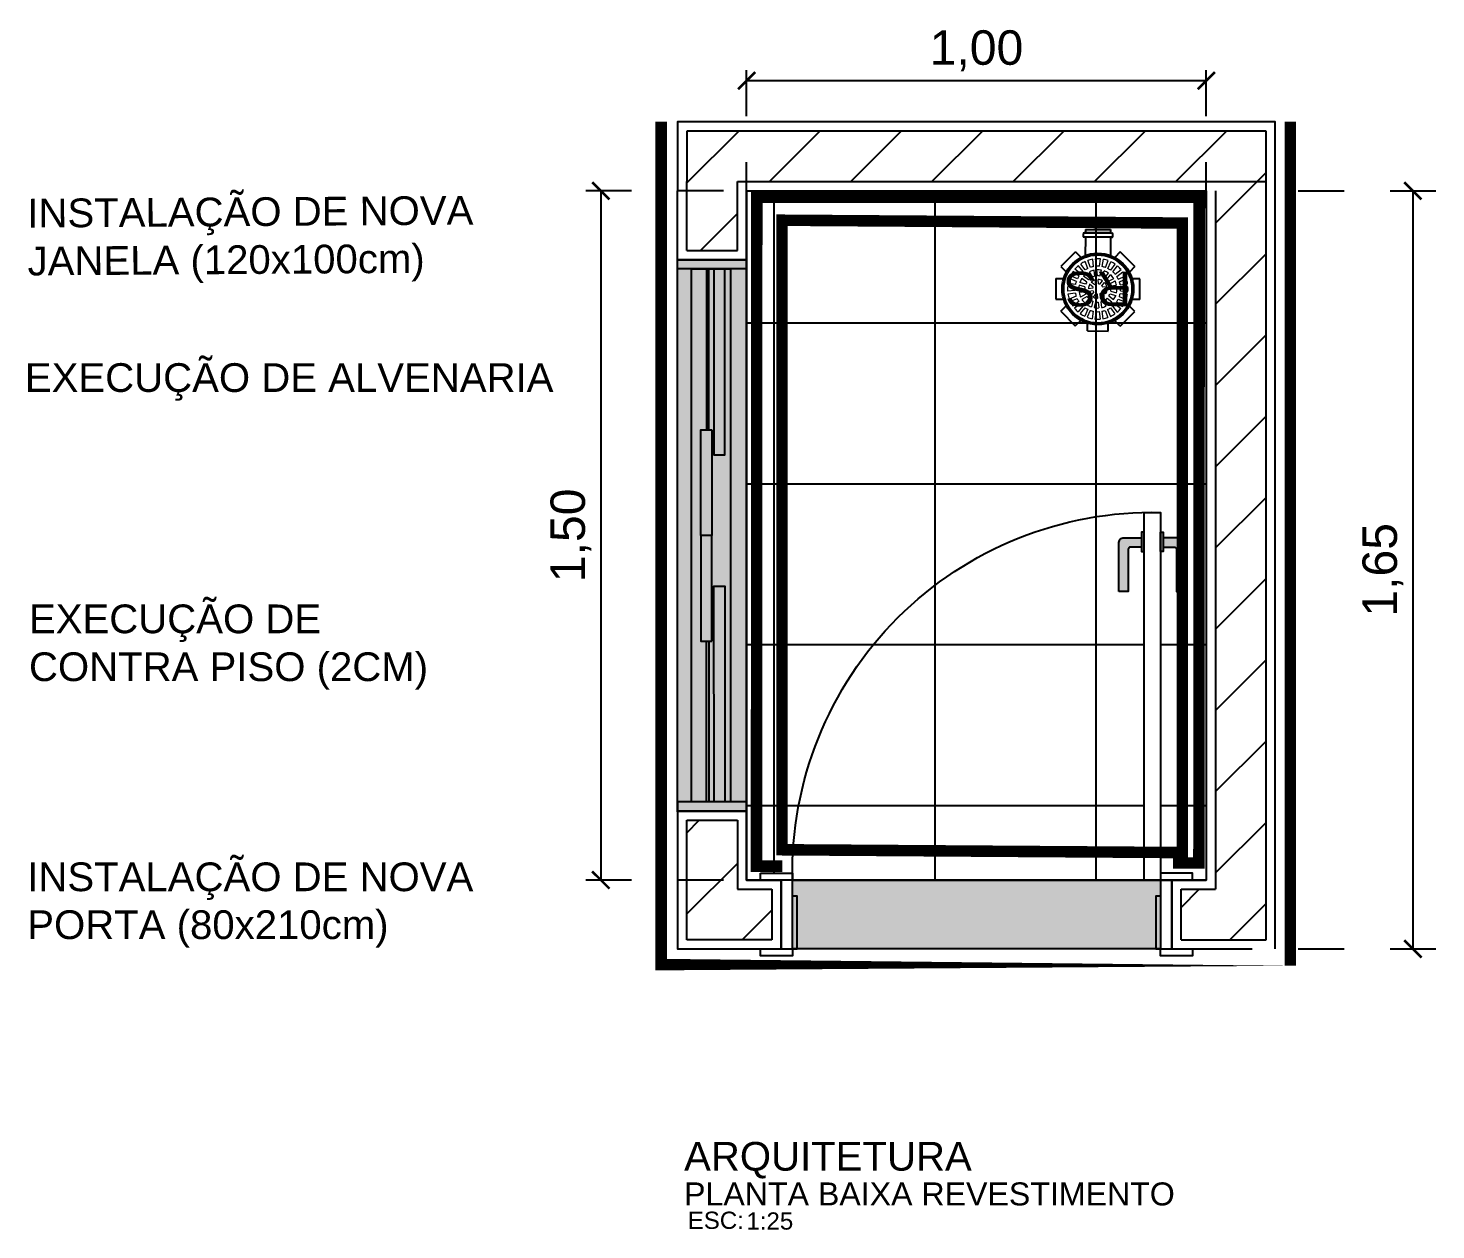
# Model space of a CAD drawing. Header units: inches. Extents: x -409 to -274, y -29 to 11.
# Drawn here: x -385.884 to -382.822, y -5.137 to -2.522 of the extents above; entities that cross this region are included whole.
import ezdxf
from ezdxf.enums import TextEntityAlignment as Align

# ---------------------------------------------------------------- set-up
doc = ezdxf.new("R2010")
doc.units = ezdxf.units.IN
doc.header["$MEASUREMENT"] = 0
for name, pattern in [('CONTINU', [0]), ('DASHDOT2', [0.5, 0.25, -0.125, 0, -0.125]), ('DASHED2', [9.524999999999999, 6.35, -3.175]), ('DOT', [6.35, 0, -6.35]), ('HIDDEN2', [0.1875, 0.125, -0.0625]), ('HIDDENX2', [19.049999999999997, 12.7, -6.35])]:
    doc.linetypes.add(name, pattern=pattern)
doc.layers.get('0').update_dxf_attribs({"color": 8})
doc.layers.get('DEFPOINTS').update_dxf_attribs({"lineweight": 0})
for name, color, linetype in [('#_carimbo', 1, 'Continuous'), ('0.01', 253, 'Continuous'), ('01', 1, 'Continuous'), ('AR-PS-TXT-VT2', 2, 'Continuous'), ('ARQ-ALV-COM', 251, 'Continuous'), ('ARQ-ESQ-PLB', 2, 'Continuous'), ('ARQ-PIS', 1, 'Continuous'), ('ARQ-PIS-CRT', 3, 'Continuous'), ('ARQ-TXT-02', 2, 'Continuous'), ('ARQ-TXT-03', 3, 'Continuous'), ('ARQ-TXT-04', 4, 'Continuous'), ('ARQ-TXT-LEADER', 1, 'Continuous'), ('ARQ-TXT-SMB', 4, 'Continuous'), ('HID-APL-TUB', 75, 'CONTINU'), ('HID-ESG-CON', 37, 'CONTINU'), ('R- ARQ. PISO', 1, 'Continuous')]:
    doc.layers.add(name, color=color, linetype=linetype)
doc.layers.add('AR-COTA', color=1, linetype='Continuous', lineweight=0)
doc.styles.add('1-50-HID-ARIAL-65', font='arial.ttf', dxfattribs={"height": 0.065})
doc.styles.add('Arial', font='ARIALUNI.ttf')
doc.styles.add('T3', font='arial.ttf')
doc.dimstyles.new('COD-ARQ-50', dxfattribs={"dimtxt": 0.075, "dimasz": 0.0375, "dimexe": 0.05, "dimexo": 0.05, "dimgap": 0.02, "dimtad": 1, "dimzin": 4, "dimtxsty": 'T3', "dimblk": 'ARCHTICK', "dimcen": 0, "dimclrd": 1, "dimclre": 2, "dimclrt": 2, "dimazin": 0, "dimtfac": 1, "dimtmove": 2, "dimatfit": 3, "dimldrblk": 'DOT', "dimfxl": 0.4, "dimtolj": 1, "dimarcsym": 0})
pattern_1 = [(45, (-1313.861543454482, -203.2417569991118), (-0.08838834764831845, 0.08838834764831845), [])]

# ---------------------------------------------------------------- blocks, each defined once
blk = doc.blocks.new('*U529')
at = {"true_color": 0x939598}
h = blk.add_hatch(color=252, dxfattribs=at)
h.dxf.hatch_style = 1
h.paths.add_polyline_path([(450156.0684592707, 7827573.570040817), (450156.0684592707, 7827588.564491123), (450036.0684592708, 7827588.564491123), (450036.0684592708, 7827573.570040817)])
for points in [[(450038.0757233579, 7827573.564491124), (450036.0684592706, 7827573.564491124), (450036.0684592708, 7827588.564491123), (450038.0757233581, 7827588.564491123)], [(450156.0684592707, 7827588.570040817), (450154.0684592707, 7827588.570040817), (450154.0684592707, 7827573.570040817), (450156.0684592707, 7827573.570040817)], [(450038.0723135231, 7827581.481550549), (450078.5279287073, 7827581.481550549), (450078.5279287073, 7827583.866004846), (450038.0723135231, 7827583.866004846)], [(450073.0720913144, 7827580.981550549), (450096.0720913144, 7827580.981550549), (450096.0720913144, 7827578.601267333), (450073.0720913144, 7827578.601267333)], [(450119.0720913144, 7827580.981550549), (450096.0720913144, 7827580.981550549), (450096.0720913144, 7827578.601267333), (450119.0720913144, 7827578.601267333)], [(450154.0684592707, 7827581.487100244), (450107.0880487552, 7827581.481550549), (450107.0880487552, 7827583.866004846), (450154.0684592707, 7827583.87155454)]]:
    blk.add_lwpolyline(points, close=True)
at = {"color": 252, "linetype": 'DASHED2', "ltscale": 20}
for points in [[(450036.0684592708, 7827588.564491123), (450156.0684592707, 7827588.564491123), (450156.0684592707, 7827573.570040817), (450036.0684592708, 7827573.570040817)], [(450038.0757233581, 7827585.096566658), (450154.0684592707, 7827585.096566658), (450154.0684592707, 7827576.581191406), (450038.0757233581, 7827576.581191406)], [(450038.0757233581, 7827579.828722575), (450073.0720913144, 7827579.828722575), (450073.0720913144, 7827580.390740495), (450038.0757233581, 7827580.390740495)], [(450119.0720913144, 7827580.390740495), (450154.0684592707, 7827580.390740495), (450154.0684592707, 7827579.834271261), (450119.0720913144, 7827579.834271261)]]:
    blk.add_lwpolyline(points, close=True, dxfattribs=at)
blk = doc.blocks.new('ralo sifonado')
for p, q in [((116860.7555320877, -22011.84488653321), (116860.6689163968, -22012.52960298735)), ((116861.2216077857, -22011.70631265511), (116860.841186416, -22011.75835934012)), ((116861.3092347135, -22011.01360214711), (116861.2216077857, -22011.70631265511)), ((116866.6483609199, -22012.39278947262), (116861.2216077857, -22011.70631265511)), ((116861.3092347135, -22011.01360214711), (116866.7359878477, -22011.70007896462)), ((116866.7359878477, -22011.70007896462), (116866.6483609199, -22012.39278947262)), ((116861.0825125385, -22012.80589176643), (116860.5967464539, -22016.64598156227)), ((116861.0044519193, -22012.69560384832), (116860.7469770159, -22012.63989090546)), ((116866.5207654918, -22013.40145993549), (116861.0940123576, -22012.71498311797)), ((116866.5092656726, -22013.49236858394), (116866.023499588, -22017.33245837978)), ((116866.6123304807, -22013.40499278358), (116866.8755682127, -22013.41514927388)), ((116866.6483609199, -22012.39278947262), (116867.0038388327, -22012.53792640607)), ((116867.0652487117, -22012.64305701938), (116866.9786330208, -22013.32777347352)), ((116858.5685890733, -22015.5948581997), (116855.0124321095, -22018.3523475739)), ((116858.5685890733, -22015.5948581997), (116859.6182144082, -22016.94849258857)), ((116868.2495134582, -22016.81948183709), (116866.8958790694, -22017.86910717193)), ((116871.0070028324, -22020.37563880089), (116868.2495134582, -22016.81948183709)), ((116853.602118936, -22020.8239329974), (116853.0373756675, -22025.28835513701)), ((116853.602118936, -22020.8239329974), (116855.3014801836, -22021.03889986105)), ((116855.0124321095, -22018.3523475739), (116856.0620574443, -22019.70598196277)), ((116871.0070028324, -22020.37563880089), (116869.6533684436, -22021.42526413572)), ((116871.7574356371, -22023.12055562271), (116870.0580743895, -22022.90558875906)), ((116871.1926923686, -22027.58497776232), (116871.7574356371, -22023.12055562271)), ((116853.0373756675, -22025.28835513701), (116854.7367369151, -22025.50332200066)), ((116853.7878084721, -22028.03327195884), (116855.141442861, -22026.983646624)), ((116871.1926923686, -22027.58497776232), (116869.493331121, -22027.37001089867)), ((116853.7878084721, -22028.03327195884), (116856.5452978463, -22031.58942892263)), ((116866.2262222313, -22032.81405256002), (116869.782379195, -22030.05656318582)), ((116869.782379195, -22030.05656318582), (116868.7327538602, -22028.70292879695)), ((116856.5452978463, -22031.58942892263), (116857.8989322352, -22030.53980358779)), ((116859.0168832698, -22032.99974209615), (116859.2318501335, -22031.30038084855)), ((116859.0168832698, -22032.99974209615), (116863.4813054094, -22033.56448536466)), ((116863.4813054094, -22033.56448536466), (116863.6962722731, -22031.86512411707)), ((116866.2262222313, -22032.81405256002), (116865.1765968964, -22031.46041817114))]:
    blk.add_line(p, q)
blk.add_circle((116862.3974056523, -22024.20445537986), 7.769999999999992)
for centre, start, end in [((116860.8547414686, -22011.85743638363), 97.79045533659662, 172.7904553314349), ((116861.1320282437, -22011.61763676929), 277.7904553365966, 352.7904553314349), ((116860.7681257777, -22012.54215283776), 172.7904553314349, 257.7904553327539), ((116860.9833031576, -22012.79334191601), 352.7904553314349, 77.79045533275385), ((116866.6084750535, -22013.50491843435), 87.79045533503978, 172.7904553314349), ((116866.7572001397, -22012.32921328762), 172.7904553314349, 247.7904553345362), ((116866.8794236399, -22013.31522362311), 267.7904553350399, 352.7904553314349), ((116866.9660393308, -22012.63050716897), 352.7904553314349, 67.7904553345362)]:
    blk.add_arc(centre, 0.0999999999999999, start, end)
at = {"layer": '0.01', "lineweight": 0}
for p, q in [((116866.9660393308, -22012.63050716897), (116860.8547414686, -22011.85743638363)), ((116866.8794236399, -22013.31522362311), (116860.7681257777, -22012.54215283776)), ((116860.8288286961, -22019.50955747534), (116860.4063695464, -22017.93291846849)), ((116861.4083841927, -22019.35426604841), (116860.985925043, -22017.77762704157)), ((116862.0974056516, -22019.26355465222), (116862.0974056516, -22017.63129784353)), ((116862.6974056512, -22019.26355465222), (116862.6974056512, -22017.63129784353)), ((116863.3864271119, -22019.35426604841), (116863.8088862616, -22017.77762704157)), ((116863.9659826085, -22019.50955747534), (116864.3884417563, -22017.93291846849)), ((116857.9684601053, -22021.99381263694), (116856.5548842419, -22021.1776842326)), ((116858.2684601042, -22021.47419739469), (116856.8548842426, -22020.65806899033)), ((116858.6915292069, -22020.92284300458), (116857.5373493489, -22019.76866314607)), ((116859.1157932766, -22020.49857893586), (116857.9616134185, -22019.34439907735)), ((116859.6671476662, -22020.07550983224), (116858.8510192614, -22018.66193396971)), ((116860.1867629103, -22019.77550983196), (116859.3706345055, -22018.36193396989)), ((116860.6054793037, -22021.98826496303), (116859.6827220116, -22021.06550766993)), ((116861.0356532112, -22021.70083194738), (116860.536260562, -22020.49519144232)), ((116861.5899809319, -22021.47122188844), (116861.0905882828, -22020.26558138291)), ((116862.0974056516, -22021.37028883537), (116862.0974056516, -22020.06531295646)), ((116862.6974056512, -22021.37028883537), (116862.6974056512, -22020.06531295646)), ((116863.2048303746, -22021.47122188844), (116863.7042230218, -22020.26558138291)), ((116863.7591580935, -22021.70083194738), (116864.2585507408, -22020.49519144232)), ((116864.1893320009, -22021.98826496303), (116865.1120892949, -22021.06550766993)), ((116864.6080483943, -22019.77550983196), (116865.4241767991, -22018.36193396989)), ((116865.1276636366, -22020.07550983224), (116865.9437920414, -22018.66193396971)), ((116865.6790180281, -22020.49857893586), (116866.8331978861, -22019.34439907735)), ((116866.1032820959, -22020.92284300458), (116867.2574619539, -22019.76866314607)), ((116866.5263511985, -22021.47419739469), (116867.939927062, -22020.65806899033)), ((116866.8263511993, -22021.99381263694), (116868.2399270609, -22021.1776842326)), ((116857.4565049242, -22023.90445537958), (116855.8242481164, -22023.90445537958)), ((116857.5472163204, -22023.21543391934), (116855.9705773126, -22022.79297477053)), ((116857.7025077473, -22022.63587842324), (116856.1258687395, -22022.21341927489)), ((116859.5632391069, -22023.90445537958), (116858.2582632284, -22023.90445537958)), ((116859.6641721614, -22023.39703065856), (116858.4585316553, -22022.89763800986)), ((116859.8937822189, -22022.84270293871), (116858.6881417148, -22022.34331029002)), ((116860.1812152341, -22022.41252903175), (116859.2584579419, -22021.48977173865)), ((116861.3391051274, -22023.90445537958), (116860.3694756739, -22023.90445537958)), ((116861.4369421415, -22023.66825593682), (116860.7513105776, -22022.98262437433)), ((116861.8612062093, -22023.24399186811), (116861.1755746454, -22022.55836030562)), ((116862.0974056516, -22023.14615485491), (116862.0974056516, -22022.17652540049)), ((116862.6974056512, -22023.14615485491), (116862.6974056512, -22022.17652540049)), ((116862.9336050954, -22023.24399186811), (116863.6192366574, -22022.55836030562)), ((116863.357869165, -22023.66825593682), (116864.043500727, -22022.98262437433)), ((116863.4557061773, -22023.90445537958), (116864.4253356307, -22023.90445537958)), ((116864.6135960687, -22022.41252903175), (116865.5363533627, -22021.48977173865)), ((116864.9010290839, -22022.84270293871), (116866.1066695898, -22022.34331029002)), ((116865.1306391433, -22023.39703065856), (116866.3362796493, -22022.89763800986)), ((116865.2315721959, -22023.90445537958), (116866.5365480762, -22023.90445537958)), ((116867.0923035554, -22022.63587842324), (116868.6689425632, -22022.21341927489)), ((116867.2475949824, -22023.21543391934), (116868.8242339901, -22022.79297477053)), ((116867.3383063786, -22023.90445537958), (116868.9705631882, -22023.90445537958)), ((116857.4565049242, -22024.50445537968), (116855.8242481164, -22024.50445537968)), ((116857.5472163204, -22025.19347684039), (116855.9705773126, -22025.61593598872)), ((116857.7025077473, -22025.77303233603), (116856.1258687395, -22026.19549148483)), ((116857.9684601053, -22026.41509812232), (116856.5548842419, -22027.23122652667)), ((116858.2684601042, -22026.93471336458), (116856.8548842426, -22027.75084176939)), ((116859.5632391069, -22024.50445537968), (116858.2582632284, -22024.50445537968)), ((116859.6641721614, -22025.0118801007), (116858.4585316553, -22025.5112727494)), ((116859.8937822189, -22025.56620782055), (116858.6881417148, -22026.06560046924)), ((116860.1812152341, -22025.99638172798), (116859.2584579419, -22026.91913902108)), ((116860.6054793037, -22026.4206457967), (116859.6827220116, -22027.34340308979)), ((116861.3391051274, -22024.50445537968), (116860.3694756739, -22024.50445537968)), ((116861.0356532112, -22026.70807881188), (116860.536260562, -22027.91371931695)), ((116861.4369421415, -22024.74065482245), (116860.7513105776, -22025.4262863854)), ((116861.5899809319, -22026.93768887129), (116861.0905882828, -22028.14332937682)), ((116861.8612062093, -22025.16491889115), (116861.1755746454, -22025.85055045411)), ((116862.0974056516, -22025.26275590435), (116862.0974056516, -22026.23238535877)), ((116862.0974056516, -22027.03862192389), (116862.0974056516, -22028.34359780326)), ((116862.6974056512, -22025.26275590435), (116862.6974056512, -22026.23238535877)), ((116862.6974056512, -22027.03862192389), (116862.6974056512, -22028.34359780326)), ((116862.9336050954, -22025.16491889115), (116863.6192366574, -22025.85055045411)), ((116863.2048303746, -22026.93768887129), (116863.7042230218, -22028.14332937682)), ((116863.357869165, -22024.74065482245), (116864.043500727, -22025.4262863854)), ((116863.4557061773, -22024.50445537968), (116864.4253356307, -22024.50445537968)), ((116863.7591580935, -22026.70807881188), (116864.2585507408, -22027.91371931695)), ((116864.1893320009, -22026.4206457967), (116865.1120892949, -22027.34340308979)), ((116864.6135960687, -22025.99638172798), (116865.5363533627, -22026.91913902108)), ((116864.9010290839, -22025.56620782055), (116866.1066695898, -22026.06560046924)), ((116865.1306391433, -22025.0118801007), (116866.3362796493, -22025.5112727494)), ((116865.2315721959, -22024.50445537968), (116866.5365480762, -22024.50445537968)), ((116866.5263511985, -22026.93471336458), (116867.939927062, -22027.75084176939)), ((116866.8263511993, -22026.41509812232), (116868.2399270609, -22027.23122652667)), ((116867.0923035554, -22025.77303233603), (116868.6689425632, -22026.19549148483)), ((116867.2475949824, -22025.19347684039), (116868.8242339901, -22025.61593598872)), ((116867.3383063786, -22024.50445537968), (116868.9705631882, -22024.50445537968)), ((116858.6915292069, -22027.48606775468), (116857.5373493489, -22028.64024761319)), ((116859.1157932766, -22027.9103318234), (116857.9616134185, -22029.06451168191)), ((116859.6671476662, -22028.33340092749), (116858.8510192614, -22029.74697678955)), ((116860.1867629103, -22028.6334009273), (116859.3706345055, -22030.04697678937)), ((116860.8288286961, -22028.89935328392), (116860.4063695464, -22030.47599229077)), ((116861.4083841927, -22029.05464471085), (116860.985925043, -22030.6312837177)), ((116862.0974056516, -22029.14535610704), (116862.0974056516, -22030.77761291619)), ((116862.6974056512, -22029.14535610704), (116862.6974056512, -22030.77761291619)), ((116863.3864271119, -22029.05464471085), (116863.8088862616, -22030.6312837177)), ((116863.9659826085, -22028.89935328392), (116864.3884417563, -22030.47599229077)), ((116864.6080483943, -22028.6334009273), (116865.4241767991, -22030.04697678937)), ((116865.1276636366, -22028.33340092749), (116865.9437920414, -22029.74697678955)), ((116865.6790180281, -22027.9103318234), (116866.8331978861, -22029.06451168191)), ((116866.1032820959, -22027.48606775468), (116867.2574619539, -22028.64024761319))]:
    blk.add_line(p, q, dxfattribs=at)
for radius in [7.549999999999998, 7.349999999999992]:
    blk.add_circle((116862.3974056523, -22024.20445537986), radius, dxfattribs=at)
for radius, start, end in [(6.58, 107.6131754513864, 117.3868245517116), (6.58, 92.61317545054243, 102.3868245580361), (6.58, 77.6131754419639, 87.38682454945761), (6.58, 62.6131754482884, 72.38682454861359), (6.58, 152.6131754475692, 162.3868245536753), (6.58, 137.6131754480716, 147.3868245488073), (6.58, 122.6131754588243, 132.3868245517313), (4.95, 138.4746007941703, 146.5253992082789), (4.95, 123.4746007925358, 131.525399199581), (4.150000000000002, 116.6454794511699, 130.8545205398534), (4.95, 108.474600793956, 116.5253992090182), (4.150000000000002, 94.14547947128477, 108.3545205347811), (4.95, 93.47460080052389, 101.525399214956), (4.95, 78.47460078504403, 86.52539919947614), (4.150000000000002, 71.64547946521888, 85.85452052871521), (4.95, 63.47460079098182, 71.52539920604393), (4.150000000000002, 49.14547946014662, 63.35452054883011), (4.95, 48.47460080041896, 56.52539920746415), (6.58, 47.61317544826867, 57.3868245411757), (4.95, 33.47460079172105, 41.52539920582965), (6.58, 32.61317545119273, 42.38682455192839), (6.58, 17.61317544632466, 27.38682455243086), (6.58, 167.6131754502968, 177.3868245521471), (4.95, 168.4746007917395, 176.5253992072477), (4.95, 153.4746007984988, 161.5253992095878), (4.150000000000002, 161.6454794640379, 175.8545205391319), (4.150000000000002, 139.1454794634136, 153.3545205368982), (2.85, 163.5423284190099, 173.9576715799961), (2.85, 141.0423284248578, 151.4576715864792), (2.049999999999999, 143.4149680883476, 171.5850319168543), (2.85, 118.5423284301291, 128.9576715767225), (2.049999999999999, 98.41496807643018, 126.5850319181081), (1.099999999999998, 150.8266201269456, 164.1733798655796), (2.85, 96.04232841487848, 106.4576715813971), (1.099999999999998, 105.8266201278232, 119.1733798688825), (2.85, 73.54232841860288, 83.95767158512153), (2.049999999999999, 53.41496808189187, 81.58503192356982), (1.099999999999998, 60.82662013111748, 74.17337987217681), (1.099999999999998, 15.82662013442034, 29.17337987305435), (2.85, 51.04232842327747, 61.4576715698709), (2.049999999999999, 8.414968083145611, 36.58503191165235), (2.85, 28.54232841352077, 38.9576715751422), (2.85, 6.042328420003853, 16.45767158099008), (4.150000000000002, 26.64547946310174, 40.85452053658636), (4.150000000000002, 4.145479460868057, 18.35452053596208), (4.95, 18.47460079041215, 26.5253992015012), (4.95, 3.474600792752279, 11.52539920826045), (6.58, 2.613175447852799, 12.3868245497032), (6.58, 182.6131754478529, 192.3868245497032), (6.58, 197.6131754463246, 207.3868245524308), (4.95, 183.4746007927522, 191.5253992082604), (4.95, 198.4746007904121, 206.5253992015012), (4.150000000000002, 184.145479460868, 198.3545205359621), (4.95, 213.474600791721, 221.5253992058296), (4.150000000000002, 206.6454794631017, 220.8545205365864), (2.85, 186.0423284200038, 196.45767158099), (4.150000000000002, 229.1454794601466, 243.3545205488301), (2.85, 208.5423284135207, 218.9576715751422), (2.049999999999999, 188.4149680831456, 216.5850319116524), (2.85, 231.0423284232775, 241.4576715698709), (2.049999999999999, 233.4149680818919, 261.5850319235698), (1.099999999999998, 195.8266201344203, 209.1733798730543), (2.85, 253.5423284186029, 263.9576715851215), (1.099999999999998, 240.8266201311175, 254.1733798721768), (1.099999999999998, 285.8266201278232, 299.1733798688825), (2.049999999999999, 278.4149680764302, 306.5850319181082), (2.85, 276.0423284148785, 286.4576715813971), (1.099999999999998, 330.8266201269457, 344.1733798655797), (2.85, 298.5423284301291, 308.9576715767225), (2.049999999999999, 323.4149680883477, 351.5850319168543), (4.150000000000002, 296.6454794511699, 310.8545205398534), (2.85, 321.0423284248578, 331.4576715864792), (2.85, 343.54232841901, 353.9576715799961), (4.150000000000002, 319.1454794634136, 333.3545205368982), (4.95, 318.4746007941704, 326.5253992082789), (4.150000000000002, 341.6454794640379, 355.8545205391318), (4.95, 333.4746007984988, 341.5253992095878), (4.95, 348.4746007917396, 356.5253992072477), (6.58, 332.6131754475691, 342.3868245536754), (6.58, 347.6131754502968, 357.3868245521472), (6.58, 212.6131754511927, 222.3868245519284), (6.58, 227.6131754482686, 237.3868245411757), (4.95, 228.4746008004189, 236.5253992074641), (6.58, 242.6131754482884, 252.3868245486136), (4.95, 243.4746007909819, 251.5253992060439), (4.150000000000002, 251.6454794652189, 265.8545205287152), (4.95, 258.474600785044, 266.5253991994761), (4.150000000000002, 274.1454794712848, 288.3545205347811), (4.95, 273.4746008005239, 281.525399214956), (4.95, 288.4746007939561, 296.5253992090182), (6.58, 287.6131754513864, 297.3868245517116), (4.95, 303.4746007925359, 311.525399199581), (6.58, 302.6131754588243, 312.3868245517314), (6.58, 317.6131754480716, 327.3868245488072), (6.58, 257.6131754419639, 267.3868245494576), (6.58, 272.6131754505423, 282.3868245580361)]:
    blk.add_arc((116862.3974056523, -22024.20445537986), radius, start, end, dxfattribs=at)
blk = doc.blocks.new('HID-ESG-RSF')
at = {"layer": 'HID-ESG-CON', "color": 8, "xscale": 0.01, "yscale": 0.01, "zscale": 0.01, "rotation": 97.05921056914654}
blk.add_blockref('ralo sifonado', (142.5336191787771, -1075.849291380758), dxfattribs=at)
blk = doc.blocks.new('*U528')
at = {"rotation": 89.99999999992913}
blk.add_blockref('HID-ESG-RSF', (110.9827833082736, -217.4881214959198), dxfattribs=at)
at = {"layer": 'AR-PS-TXT-VT2', "linetype": 'HIDDEN2', "ltscale": 0.001, "style": '1-50-HID-ARIAL-65'}
blk.add_attdef('XX', text='', height=0.075, dxfattribs=at).set_placement((8.633799410476966e-05, 6.183112100955008e-05), align=Align.MIDDLE_CENTER)
blk = doc.blocks.new('_ArchTick')
at = {"color": 0, "linetype": 'ByBlock', "const_width": 0.15}
blk.add_lwpolyline([(-0.5, -0.5), (0.5, 0.5)], dxfattribs=at)
blk = doc.blocks.new('*D539')
at = {"layer": 'AR-COTA', "color": 2, "linetype": 'DOT', "lineweight": -2, "ltscale": 0.00375, "transparency": 16777216}
for p, q in [((-384.321499065275, -2.913796036131186), (-384.321499065275, -2.586362838883741)), ((-383.321499065275, -2.913796036131186), (-383.321499065275, -2.586362838883741))]:
    blk.add_line(p, q, dxfattribs=at)
at = {"layer": 'AR-COTA', "color": 1, "lineweight": -2, "ltscale": 0.00375, "transparency": 16777216}
blk.add_line((-384.321499065275, -2.636362838883741), (-383.321499065275, -2.636362838883741), dxfattribs=at)
at = {"layer": 'DEFPOINTS', "color": 0, "ltscale": 0.00375, "transparency": 16777216}
for p in [(-383.321499065275, -2.636362838883741), (-384.321499065275, -2.963796036131185), (-383.321499065275, -2.963796036131185)]:
    blk.add_point(p, dxfattribs=at)
at = {"layer": 'AR-COTA', "color": 1, "lineweight": -2, "ltscale": 0.00375, "transparency": 16777216, "xscale": 0.0375, "yscale": 0.0375, "zscale": 0.0375, "rotation": 180}
blk.add_blockref('_ArchTick', (-384.321499065275, -2.636362838883741), dxfattribs=at)
at = {"layer": 'AR-COTA', "color": 1, "lineweight": -2, "ltscale": 0.00375, "transparency": 16777216, "xscale": 0.0375, "yscale": 0.0375, "zscale": 0.0375}
blk.add_blockref('_ArchTick', (-383.321499065275, -2.636362838883741), dxfattribs=at)
at = {"layer": 'AR-COTA', "color": 2, "ltscale": 0.00375, "transparency": 16777216, "insert": (-383.821499065275, -2.57129121541853), "char_height": 0.075, "attachment_point": 5, "style": 'T3'}
blk.add_mtext('\\A1;1,00', dxfattribs=at)
blk = doc.blocks.new('_Dot')
at = {"color": 0, "linetype": 'ByBlock', "lineweight": -2}
blk.add_line((-0.5, 0), (-1, 0), dxfattribs=at)
at = {"color": 0, "linetype": 'ByBlock', "const_width": 0.5}
blk.add_lwpolyline([(-0.25, 0, 1), (0.25, 0, 1)], format="xyb", close=True, dxfattribs=at)
blk = doc.blocks.new('*D540')
at = {"layer": 'AR-COTA', "color": 2, "linetype": 'DOT', "lineweight": -2, "ltscale": 0.00375, "transparency": 16777216}
for p, q in [((-384.3714990652752, -2.875955324034977), (-384.68850541352, -2.875955324034977)), ((-384.3714990652752, -4.375955324034978), (-384.68850541352, -4.375955324034978))]:
    blk.add_line(p, q, dxfattribs=at)
at = {"layer": 'AR-COTA', "color": 1, "lineweight": -2, "ltscale": 0.00375, "transparency": 16777216}
blk.add_line((-384.63850541352, -2.875955324034977), (-384.63850541352, -4.375955324034978), dxfattribs=at)
at = {"layer": 'DEFPOINTS', "color": 0, "ltscale": 0.00375, "transparency": 16777216}
for p in [(-384.3214990652752, -2.875955324034977), (-384.63850541352, -4.375955324034978), (-384.3214990652752, -4.375955324034978)]:
    blk.add_point(p, dxfattribs=at)
at = {"layer": 'AR-COTA', "color": 1, "lineweight": -2, "ltscale": 0.00375, "transparency": 16777216, "xscale": 0.0375, "yscale": 0.0375, "zscale": 0.0375}
for p, rotation in [((-384.63850541352, -2.875955324034977), 90), ((-384.63850541352, -4.375955324034978), 270)]:
    blk.add_blockref('_ArchTick', p, dxfattribs=dict(at, rotation=rotation))
at = {"layer": 'AR-COTA', "color": 2, "ltscale": 0.00375, "transparency": 16777216, "insert": (-384.7035770369851, -3.625955324034868), "char_height": 0.075, "attachment_point": 5, "rotation": 90, "style": 'T3'}
blk.add_mtext('\\A1;1,50', dxfattribs=at)
blk = doc.blocks.new('*D541')
at = {"layer": 'AR-COTA', "color": 2, "linetype": 'DOT', "lineweight": -2, "ltscale": 0.00375, "transparency": 16777216}
for p, q in [((-383.1214990652713, -2.87595532403492), (-382.822274046655, -2.87595532403492)), ((-383.121499065275, -4.525955324035069), (-382.822274046655, -4.525955324035069))]:
    blk.add_line(p, q, dxfattribs=at)
at = {"layer": 'AR-COTA', "color": 1, "lineweight": -2, "ltscale": 0.00375, "transparency": 16777216}
blk.add_line((-382.872274046655, -2.87595532403492), (-382.872274046655, -4.525955324035069), dxfattribs=at)
at = {"layer": 'DEFPOINTS', "color": 0, "ltscale": 0.00375, "transparency": 16777216}
for p in [(-383.1714990652713, -2.87595532403492), (-383.171499065275, -4.525955324035069), (-382.872274046655, -4.525955324035069)]:
    blk.add_point(p, dxfattribs=at)
at = {"layer": 'AR-COTA', "color": 1, "lineweight": -2, "ltscale": 0.00375, "transparency": 16777216, "xscale": 0.0375, "yscale": 0.0375, "zscale": 0.0375}
for p, rotation in [((-382.872274046655, -2.87595532403492), 90), ((-382.872274046655, -4.525955324035069), 270)]:
    blk.add_blockref('_ArchTick', p, dxfattribs=dict(at, rotation=rotation))
at = {"layer": 'AR-COTA', "color": 2, "ltscale": 0.00375, "transparency": 16777216, "insert": (-382.9373456701202, -3.700955324034885), "char_height": 0.075, "attachment_point": 5, "rotation": 90, "style": 'T3'}
blk.add_mtext('\\A1;1,65', dxfattribs=at)
blk = doc.blocks.new('*U582')
at = {"layer": 'ARQ-TXT-02', "insert": (0.230887697225621, 0.1714468392059173), "char_height": 0.0375, "attachment_point": 1, "style": 'Arial'}
blk.add_mtext_dynamic_manual_height_columns('ESC:', width=0.001720183100311197, gutter_width=0.3125, heights=[0], dxfattribs=at)
at = {"layer": 'ARQ-TXT-02', "style": 'Arial'}
blk.add_attdef('ESCALA', (0.3585204760863483, 0.1323162625050296), '', height=0.0375, dxfattribs=at)
at = {"layer": 'ARQ-TXT-03', "style": 'Arial'}
blk.add_attdef('DESENHO', (0.2230770716276038, 0.1850000000000005), '', height=0.05, dxfattribs=at)
at = {"layer": 'ARQ-TXT-04', "style": 'Arial'}
blk.add_attdef('MATÉRIA', text='', height=0.0625, dxfattribs=at).set_placement((0.2230770716276038, 0.2418741473397001), align=Align.BOTTOM_LEFT)

msp = doc.modelspace()

# ---------------------------------------------------------------- hatches: boundary and pattern name
at = {"true_color": 0xc7c8ca}
h = msp.add_hatch(color=9, dxfattribs=at)
h.dxf.hatch_style = 1
h.paths.add_polyline_path([(-383.3865131309107, -3.656246687501209, 0.4142135623730946), (-383.3915131309106, -3.651246687501214), (-383.41515082768, -3.651246687501214), (-383.41515082768, -3.631246687501175), (-383.3765131309105, -3.631246687501175, -0.414213562373114), (-383.3665131309107, -3.641246687501223), (-383.3665131309107, -3.748246687501137), (-383.3865131309107, -3.748246687501137)])
h.paths.add_polyline_path([(-383.4214990652749, -3.618687327328587), (-383.41515082768, -3.618687327328587), (-383.41515082768, -3.66131961912555), (-383.4214990652749, -3.66131961912555)])
h.paths.add_polyline_path([(-383.4628473028703, -3.618687327328587), (-383.4564990652747, -3.618687327328587), (-383.4564990652747, -3.66131961912555), (-383.4628473028703, -3.66131961912555)])
h.paths.add_polyline_path([(-383.5114849996395, -3.641246687501223, -0.4142135623730951), (-383.5014849996396, -3.631246687501175), (-383.4628473028703, -3.631246687501175), (-383.4628473028703, -3.651246687501214), (-383.4864849996397, -3.651246687501214, 0.4142135623730946), (-383.4914849996396, -3.656246687501209), (-383.4914849996396, -3.748246687501137), (-383.5114849996395, -3.748246687501137)])
h = msp.add_hatch(color=9, dxfattribs=at)
h.dxf.hatch_style = 1
h.paths.add_polyline_path([(-383.4214990652749, -4.375955324034976), (-384.2214990652746, -4.375955324036397), (-384.2214990652748, -4.525955324037227), (-383.4214990652749, -4.525955324035863)])
at = {"layer": '01', "linetype": 'ByBlock', "true_color": 0xc4b687}
h = msp.add_hatch(dxfattribs=at)
h.set_pattern_fill('ANSI31', color=43)
h.set_pattern_definition(pattern_1)
h.paths.add_polyline_path([(-383.1914990652712, -2.855955324035051), (-383.191499065273, -2.745955324034981), (-384.4514990652771, -2.745955324034981), (-384.4514990652751, -2.855955324035051), (-384.4514990652758, -3.005955324034858), (-384.3415545622251, -3.005955324034858), (-384.3415032232724, -2.855955324035335)])
h = msp.add_hatch(dxfattribs=at)
h.set_pattern_fill('ANSI31', color=43)
h.set_pattern_definition(pattern_1)
h.paths.add_polyline_path([(-384.3415545622251, -2.855955324035051), (-384.451554562225, -2.855955324035051), (-384.4514990652758, -3.005955324034858), (-384.3415545622251, -3.005955324034858)])
h.paths.add_polyline_path([(-384.3414990652749, -4.245955324034639), (-384.4514713168011, -4.245955324034639), (-384.4514713168011, -4.505955324036563), (-384.2664990652738, -4.505955324036563), (-384.2664990652738, -4.395955324650913), (-384.3414990652749, -4.395955324650913)])
h.paths.add_polyline_path([(-383.1914990652767, -2.855955324034881), (-383.3014990652748, -2.855955324034881), (-383.3014990652748, -4.395955324035128), (-383.3764990652762, -4.395955324035128), (-383.3764990652743, -4.505955324035199), (-383.1914990652749, -4.505955324035199)])
at = {"layer": 'R- ARQ. PISO'}
h = msp.add_hatch(dxfattribs=at)
h.set_pattern_fill('_USER', color=8, scale=0.35, double=1, pattern_type=0)
h.set_pattern_definition([(0, (-1313.861543454482, -202.6637436753935), (0, 0.35), []), (90, (-1313.861543454482, -202.6637436753935), (-0.35, 2.143131898507868e-17), [])])
h.paths.add_polyline_path([(-383.3214990652718, -2.875955324035033), (-384.3214990652752, -2.875955324035033), (-384.3214990652752, -3.025955324034385), (-384.321499065275, -4.225955324033293), (-384.3214435683275, -4.225955324033293), (-384.321499065275, -4.375955324036397), (-384.2914990652748, -4.375955324036397), (-384.2914990652748, -4.360955324036411), (-384.2216907350912, -4.360955324036411, -0.4217182885459262), (-383.4214990652749, -3.575955324034624), (-383.4214990652749, -3.618687327328587), (-383.41515082768, -3.618687327328587), (-383.41515082768, -3.631246687501175), (-383.3765131309107, -3.631246687501175, -0.4142135623730929), (-383.3665131309107, -3.641246687501052), (-383.3665131309107, -3.748246687501137), (-383.3865131309107, -3.748246687501137), (-383.3865131309107, -3.656246687501152, 0.4142135623730894), (-383.3915131309106, -3.651246687501214), (-383.41515082768, -3.651246687501214), (-383.41515082768, -3.66131961912555), (-383.4214990652749, -3.66131961912555), (-383.4214990652749, -4.36095532403499), (-383.3514990652754, -4.36095532403499), (-383.3514990652754, -4.375955324034976), (-383.3214990652747, -4.375955324034976)])
h.paths.add_polyline_path([(-383.4564990652747, -3.66131961912555), (-383.4628473028703, -3.66131961912555), (-383.4628473028703, -3.651246687501214), (-383.4864849996397, -3.651246687501214, 0.4142135623730943), (-383.4914849996396, -3.656246687501152), (-383.4914849996396, -3.748246687501137), (-383.5114849996395, -3.748246687501137), (-383.5114849996395, -3.641246687501166, -0.4142135623730959), (-383.5014849996396, -3.631246687501175), (-383.4628473028703, -3.631246687501175), (-383.4628473028703, -3.618687327328587), (-383.4564990652747, -3.618687327328587), (-383.4564990652747, -3.575955324034624, 0.4086109321975271), (-384.2216907350912, -4.360955324036411), (-384.2214990652751, -4.360955324036411), (-384.2214990652751, -4.375955324034976), (-383.456499065275, -4.375955324034976)], flags=17)

# ---------------------------------------------------------------- linework, layer by layer
at = {"layer": '#_carimbo', "color": 4, "linetype": 'ByBlock'}
for points in [[(-384.4514990652758, -3.005955324034858), (-384.4514990652751, -2.855955324035051)], [(-384.3415545622251, -3.005955324034858), (-384.3415032232724, -2.855955324035335)], [(-383.3014990652748, -2.87595532403509), (-383.3014990652748, -4.395955324035128)], [(-383.1914990652749, -4.505955324035256), (-383.1914990652712, -2.855955324035051)], [(-384.451554562225, -3.005955324034858), (-384.3415545622251, -3.005955324034858)], [(-384.4514713168011, -4.505955324036563), (-384.4514713168011, -4.245955324034639)], [(-384.4514713168011, -4.245955324034639), (-384.3414990652749, -4.245955324034639)], [(-384.3414990652749, -4.245955324034639), (-384.3414990652749, -4.395955324650913)], [(-384.3414990652749, -4.395955324650913), (-384.2664990652738, -4.395955324650913)], [(-384.2664990652738, -4.395955324650913), (-384.2664990652738, -4.505955324036563)], [(-383.3764990652743, -4.505955324035199), (-383.3764990652762, -4.395955324035128)], [(-383.3764990652762, -4.395955324035128), (-383.3014990652748, -4.395955324035128)], [(-384.2664990652738, -4.505955324036563), (-384.4514713168011, -4.505955324036563)], [(-383.3764990652743, -4.505955324035199), (-383.1914990652749, -4.505955324035199)]]:
    msp.add_lwpolyline(points, dxfattribs=at)
msp.add_lwpolyline([(-384.2214990652748, -4.375955324034692, -0.4273735262886709), (-383.4214990652749, -3.575955324034624), (-383.4214990652753, -4.375955324034919), (-383.4214990652753, -4.410955324034944), (-383.4314990652755, -4.410955324034944), (-383.4314990652751, -4.525955324035067), (-383.3964990652755, -4.525955324035067), (-383.3964990652752, -4.375955324034976), (-383.4214990652753, -4.375955324034919)], format="xyb")
for points in [[(-383.456499065275, -4.375955324034521), (-383.4564990652747, -3.575955324035021), (-383.4214990652749, -3.575955324035021), (-383.4214990652749, -4.375955324034521)], [(-383.4564990652752, -3.618687327328587), (-383.4628473028703, -3.618687327328587), (-383.4628473028703, -3.66131961912555), (-383.4564990652752, -3.66131961912555)], [(-383.4214990652751, -3.618687327328587), (-383.41515082768, -3.618687327328587), (-383.41515082768, -3.66131961912555), (-383.4214990652751, -3.66131961912555)], [(-384.2914990652748, -4.360955324036411), (-384.2214990652751, -4.360955324036411), (-384.2214990652751, -4.375955324036397), (-384.2914990652748, -4.375955324036397)], [(-383.4214990652753, -4.375955324034919), (-383.3514990652754, -4.375955324034919), (-383.3514990652754, -4.36095532403499), (-383.4214990652753, -4.36095532403499)], [(-384.2914990652748, -4.525955324036545), (-384.2214990652751, -4.525955324036545), (-384.2214990652751, -4.540955324036531), (-384.2914990652748, -4.540955324036531)], [(-383.4214990652751, -4.525955324034953), (-383.3514990652752, -4.525955324034953), (-383.3514990652752, -4.54095532403494), (-383.4214990652751, -4.54095532403494)]]:
    msp.add_lwpolyline(points, close=True)
for points in [[(-383.5114849996395, -3.748246687501137), (-383.5114849996395, -3.641246687501223, -0.4142135623730992), (-383.5014849996396, -3.631246687501175), (-383.4628473028703, -3.631246687501175), (-383.4628473028703, -3.651246687501214), (-383.4864849996397, -3.651246687501214, 0.4142135623730992), (-383.4914849996396, -3.656246687501209), (-383.4914849996396, -3.748246687501137)], [(-383.3665131309107, -3.748246687501137), (-383.3665131309107, -3.641246687501223, 0.4142135623730971), (-383.3765131309105, -3.631246687501175), (-383.41515082768, -3.631246687501175), (-383.41515082768, -3.651246687501214), (-383.3915131309106, -3.651246687501214, -0.4142135623730992), (-383.3865131309107, -3.656246687501209), (-383.3865131309107, -3.748246687501137)]]:
    msp.add_lwpolyline(points, format="xyb", close=True)
msp.add_lwpolyline([(-384.2464990652749, -4.375955324036397), (-384.2464990652749, -4.525955324036545), (-384.2114990652748, -4.525955324036545), (-384.2114990652746, -4.410955324036365), (-384.2214990652751, -4.410955324036365), (-384.2214990652748, -4.375955324036397), (-384.2464990652749, -4.375955324036397)])
at = {"color": 251, "true_color": 0x636466}
msp.add_lwpolyline([(-383.4214990652749, -4.525955324035863), (-384.2214990652748, -4.525955324037227), (-384.2214990652746, -4.375955324036397), (-383.4214990652749, -4.375955324034976)], close=True, dxfattribs=at)
at = {"layer": '01', "color": 43, "linetype": 'ByBlock', "true_color": 0xc4b687}
for p, q in [((-383.191499065273, -2.745955324034981), (-384.4514990652771, -2.745955324034981)), ((-384.4514990652771, -2.745955324034981), (-384.4514990652751, -2.855955324035051)), ((-383.1914990652712, -2.855955324035051), (-383.191499065273, -2.745955324034981)), ((-384.3414990652759, -2.855955324035335), (-383.1914990652712, -2.855955324035051)), ((-383.3214990652718, -2.875955324034805), (-383.3214990652747, -4.375955324034976)), ((-383.1714990652749, -4.525955324035124), (-383.1714990652712, -2.875955324034919)), ((-383.3964990652752, -4.375955324034976), (-383.3964990652755, -4.525955324035124)), ((-383.3214990652747, -4.375955324034976), (-383.3964990652752, -4.375955324034976)), ((-383.3964990652755, -4.525955324035124), (-383.2214990652751, -4.525955324035408))]:
    msp.add_line(p, q, dxfattribs=at)
for points in [[(-383.1714990652712, -2.875955324034919), (-383.1714990652712, -2.875955324035033), (-383.1714990652731, -2.725955324034999), (-384.4714990652771, -2.725955324034999), (-384.4714990652751, -2.875955324035033)], [(-384.3214990652752, -2.875955324034862), (-384.3214990652752, -3.025955324034385), (-384.4714990652751, -3.025955324034385), (-384.4714990652751, -2.875955324034862)], [(-384.3214990652752, -2.875955324035033), (-383.3214990652718, -2.875955324035033)], [(-384.4714713168013, -4.225955324034999), (-384.4714713168011, -4.525955324036545), (-384.2464990652745, -4.525955324036545), (-384.2464990652731, -4.375955324036397), (-384.321499065275, -4.375955324036397), (-384.3214435683275, -4.225955324033293), (-384.4741365438553, -4.22595532403318)]]:
    msp.add_lwpolyline(points, dxfattribs=at)
at = {"layer": 'ARQ-ALV-COM', "color": 217, "linetype": 'HIDDENX2', "ltscale": 0.02, "true_color": 0x93278f, "const_width": 0.025}
msp.add_lwpolyline([(-383.1386408922005, -2.725955324034999), (-383.1386408922025, -4.562512384236754), (-384.5074142974985, -4.560120702746417), (-384.5074142974985, -2.725955324034999)], dxfattribs=at)
at = {"layer": 'ARQ-ALV-COM', "color": 40, "linetype": 'DASHDOT2', "ltscale": 0.5, "true_color": 0xf8d731, "const_width": 0.025}
msp.add_lwpolyline([(-384.243794427871, -4.345815550544273), (-384.2998921344173, -4.345815551158807), (-384.2993498312753, -2.890474392035685), (-383.337102210809, -2.890474392035685), (-383.3376445139506, -4.338993906020733), (-383.3937944278732, -4.338993906020733)], dxfattribs=at)
at = {"layer": 'ARQ-ALV-COM', "color": 30, "linetype": 'HIDDENX2', "ltscale": 0.02, "true_color": 0xf26722, "const_width": 0.025}
msp.add_lwpolyline([(-384.2444135343637, -4.310102120175429), (-383.3738084935086, -4.316251339784515), (-383.3738084935086, -2.946242035217836), (-384.2444135343637, -2.94009281560875)], close=True, dxfattribs=at)
at = {"layer": 'ARQ-PIS', "color": 8, "linetype": 'ByBlock', "ltscale": 5}
for p, q in [((-384.3214990652752, -2.875955324034862), (-384.321499065275, -4.375955324034976)), ((-384.321499065275, -4.375955324034976), (-384.2464990652749, -4.375955324036397)), ((-383.3964990652752, -4.375955324034976), (-383.321499065275, -4.375955324034976))]:
    msp.add_line(p, q, dxfattribs=at)
at = {"layer": 'ARQ-PIS', "color": 5, "linetype": 'ByBlock', "ltscale": 5}
for points in [[(-384.321499065275, -3.025955324034953), (-384.4214990652749, -3.025955324034953)], [(-384.321499065275, -4.225955324034999), (-384.4214990652749, -4.225955324034999)]]:
    msp.add_lwpolyline(points, dxfattribs=at)
at = {"layer": 'ARQ-PIS-CRT', "color": 252, "linetype": 'ByBlock', "ltscale": 0.05, "true_color": 0x939598}
msp.add_lwpolyline([(-384.3214990652752, -2.875955324034976), (-383.321499065275, -2.875955324034976), (-383.321499065275, -4.375955324034976), (-384.3214990652752, -4.375955324034976)], close=True, dxfattribs=at)

# ---------------------------------------------------------------- block references
at = {"layer": 'ARQ-ESQ-PLB', "xscale": 0.01000000000000002, "yscale": 0.01000000000000002, "zscale": 0.01000000000000002, "rotation": 270}
msp.add_blockref('*U529', (-78660.20719947362, 4497.334729268697), dxfattribs=at)
at = {"layer": 'ARQ-TXT-SMB'}
msp.add_blockref('*U582', (-384.6804850026013, -5.269081307646957), dxfattribs=at).add_auto_attribs({'ESCALA': '1:25', 'DESENHO': 'PLANTA BAIXA REVESTIMENTO', 'MATÉRIA': 'ARQUITETURA'})
at = {"layer": 'HID-APL-TUB', "linetype": 'HIDDEN2', "ltscale": 0.001, "rotation": 180}
msp.add_blockref('*U528', (-383.5575719448106, -3.089656008730117, 198.5171108244343), dxfattribs=at).add_auto_attribs({'XX': 'RS'})

# ---------------------------------------------------------------- texts
at = {"layer": 'ARQ-TXT-LEADER', "color": 160, "insert": (-385.3717627570454, -2.890137418373996), "char_height": 0.0625, "width": 1.029093448869912, "attachment_point": 2, "rotation": 0.3869497688895113, "style": 'Arial'}
msp.add_mtext('\\pxql;INSTALAÇÃO DE NOVA JANELA (120x100cm)', dxfattribs=at)
at = {"layer": 'ARQ-TXT-LEADER', "color": 160, "char_height": 0.0625, "attachment_point": 2, "style": 'Arial'}
for s, insert, width in [('\\pxqr;EXECUÇÃO DE ALVENARIA ', (-385.7559665218301, -3.251273475587766), 2.028835587124064), ('\\pxql;EXECUÇÃO DE CONTRA PISO (2CM)  ', (-385.3752449241083, -3.776368246979644), 1.014417793562046), ('\\pxql;INSTALAÇÃO DE NOVA PORTA (80x210cm) ', (-385.2475291206464, -4.337725333225904), 1.277297486209562)]:
    msp.add_mtext(s, dxfattribs=dict(at, insert=insert, width=width))

# ---------------------------------------------------------------- dimensions: what is measured, and where the dimension line sits
at = {"layer": 'AR-COTA', "ltscale": 0.00375}
dim = msp.add_linear_dim(base=(-383.321499065275, -2.636362838883741), p1=(-384.321499065275, -2.963796036131185), p2=(-383.321499065275, -2.963796036131185), dimstyle='COD-ARQ-50', dxfattribs=at)
dim.commit()
dim.dimension.update_dxf_attribs({"geometry": '*D539', "text_midpoint": (-383.821499065275, -2.57129121541853)})
for base, p1, p2, picture, middle in [((-384.63850541352, -4.375955324034978), (-384.321499065275, -2.875955324034976), (-384.321499065275, -4.375955324034976), '*D540', (-384.7035770369851, -3.625955324034868)), ((-382.872274046655, -4.525955324035069), (-383.1714990652712, -2.875955324034919), (-383.1714990652749, -4.525955324035067), '*D541', (-382.9373456701202, -3.700955324034885))]:
    dim = msp.add_linear_dim(base=base, p1=p1, p2=p2, angle=90, dimstyle='COD-ARQ-50', dxfattribs=at)
    dim.commit()
    dim.dimension.update_dxf_attribs({"geometry": picture, "text_midpoint": middle})

doc.saveas('drawing.dxf')
